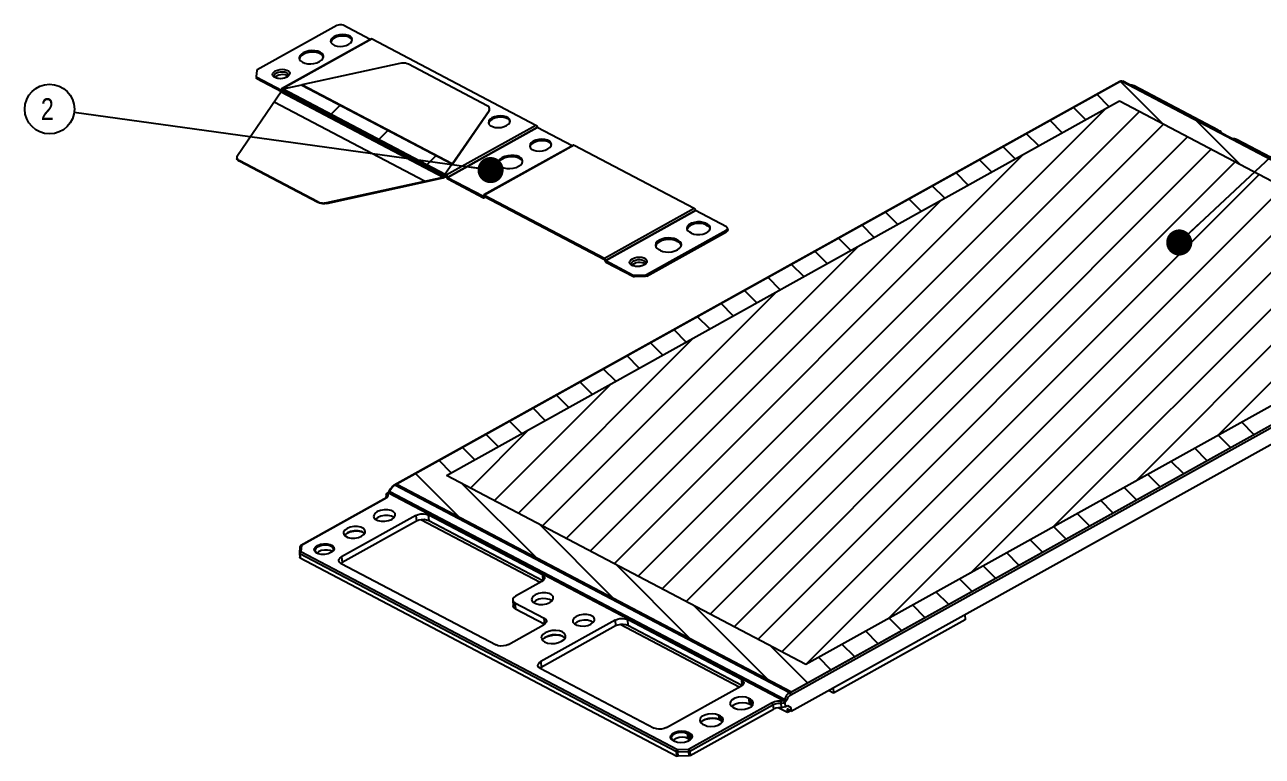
# Model space of a CAD drawing. Header units: millimetres. Extents: x 0 to 594, y 0 to 420.
# Drawn here: x 359.1 to 501.2, y 235.4 to 319.3 of the extents above; entities that cross this region are included whole.
import ezdxf

# ---------------------------------------------------------------- set-up
doc = ezdxf.new("R2010")
doc.units = ezdxf.units.MM
doc.header["$LTSCALE"] = 32.67
doc.layers.get('0').update_dxf_attribs({"linetype": 'CONTINUOUS'})
for name, color, linetype in [('5_CURVES', 7, 'CONTINUOUS'), ('6_SURFS', 7, 'CONTINUOUS'), ('ASSEM_MEM', 7, 'CONTINUOUS')]:
    doc.layers.add(name, color=color, linetype=linetype)
doc.styles.get("Standard").update_dxf_attribs({"font": 'txt', "width": 0.8})
doc.dimstyles.get("Standard").update_dxf_attribs({"dimtxt": 2.5, "dimasz": 3, "dimexe": 1.5, "dimexo": 1.2, "dimtad": 1, "dimdsep": 46, "dimtxsty": 'STANDARD', "dimblk": '_FILLED', "dimblk1": '_FILLED', "dimblk2": '_FILLED', "dimcen": 0.09, "dimazin": 2, "dimtol": 1, "dimtp": 0.01, "dimtm": 0.01, "dimtfac": 1, "dimtofl": 0, "dimtmove": 0, "dimatfit": 3, "dimldrblk": '_FILLED', "dimfxl": 1, "dimtolj": 1, "dimarcsym": 0})

# ---------------------------------------------------------------- blocks, each defined once
blk = doc.blocks.new('_FILLED')
at = {"color": 0, "linetype": 'BYBLOCK'}
blk.add_solid([(0, 0), (-1, 0.167), (-1, -0.167)], dxfattribs=at)
blk = doc.blocks.new('BALLOON_BL7', base_point=(361.92, 309.66))
at = {"color": 7, "linetype": 'CONTINUOUS'}
blk.add_circle((361.92, 309.66), 2.85, dxfattribs=at)
at = {"color": 7, "linetype": 'CONTINUOUS', "insert": (360.92, 310.91), "char_height": 2.5, "width": 2, "attachment_point": 1, "line_spacing_factor": 0.9}
blk.add_mtext('2', dxfattribs=at)

msp = doc.modelspace()

# ---------------------------------------------------------------- linework, layer by layer
at = {"color": 7, "linetype": 'CONTINUOUS'}
for p, q in [((496.162, 307.262), (486.508, 312.337)), ((519.001, 295.258), (498.246, 306.167)), ((447.126, 240.545), (530.967, 287.171)), ((418.271, 255.31), (404.585, 262.503)), ((467.06, 251.631), (467.115, 251.022)), ((441.143, 243.289), (427.457, 250.482)), ((467.115, 251.022), (451.982, 242.606)), ((451.927, 243.215), (451.982, 242.606)), ((451.982, 242.606), (451.391, 242.917)), ((446.693, 240.372), (445.624, 240.933)), ((446.422, 241.037), (446.681, 241.181)), ((447.126, 240.545), (446.655, 240.792)), ((446.655, 240.792), (446.693, 240.372)), ((446.68, 241.179), (447.088, 240.965)), ((446.681, 241.181), (447.088, 240.965)), ((447.064, 240.578), (446.693, 240.372)), ((447.088, 240.965), (447.126, 240.545))]:
    msp.add_line(p, q, dxfattribs=at)
for points in [[(486.508, 312.337), (486.257, 312.42), (485.993, 312.438)], [(496.364, 306.987), (496.369, 307.012), (496.308, 307.149), (496.162, 307.262)], [(496.581, 306.873), (496.574, 306.911), (496.488, 307.056), (496.325, 307.176)], [(498.246, 306.167), (498.035, 306.242), (497.779, 306.272), (497.732, 306.268)]]:
    msp.add_lwpolyline(points, dxfattribs=at)
at = {"layer": '5_CURVES', "color": 7, "linetype": 'CONTINUOUS'}
for p, q in [((484.944, 312.844), (401.796, 266.603)), ((489.814, 307.974), (484.944, 312.844)), ((530.291, 289.089), (485.085, 312.849)), ((483.647, 309.941), (482.245, 311.343)), ((407.521, 267.605), (484.825, 310.596)), ((484.825, 310.596), (526.133, 288.885)), ((429.538, 256.021), (483.221, 309.704)), ((432.29, 254.573), (487.112, 309.394)), ((480.948, 308.44), (479.546, 309.842)), ((435.042, 253.125), (489.865, 307.947)), ((478.248, 306.939), (476.847, 308.341)), ((498.667, 303.321), (493.63, 308.358)), ((437.794, 251.677), (492.618, 306.5)), ((475.549, 305.438), (474.147, 306.839)), ((426.786, 257.469), (473.759, 304.442)), ((440.547, 250.229), (495.371, 305.053)), ((472.85, 303.937), (471.448, 305.338)), ((443.299, 248.781), (498.124, 303.606)), ((470.151, 302.436), (468.749, 303.837)), ((446.051, 247.333), (500.877, 302.159)), ((467.452, 300.934), (466.05, 302.336)), ((448.803, 245.884), (503.631, 300.712)), ((464.753, 299.433), (463.351, 300.835)), ((424.034, 258.917), (464.296, 299.179)), ((458.257, 251.138), (506.384, 299.265)), ((462.054, 297.932), (460.652, 299.334)), ((459.354, 296.431), (457.953, 297.833)), ((467.719, 256.4), (509.137, 297.818)), ((456.655, 294.93), (455.253, 296.332)), ((477.182, 261.663), (511.89, 296.371)), ((453.956, 293.429), (452.554, 294.831)), ((486.644, 266.925), (514.643, 294.924)), ((421.281, 260.365), (454.833, 293.917)), ((451.257, 291.928), (449.855, 293.33)), ((496.107, 272.187), (517.397, 293.477)), ((448.558, 290.427), (447.156, 291.829)), ((445.859, 288.926), (444.457, 290.328)), ((418.529, 261.813), (445.371, 288.655)), ((443.159, 287.425), (441.758, 288.827)), ((447.137, 242.773), (530.285, 289.013)), ((526.133, 288.885), (448.807, 245.883)), ((440.46, 285.924), (439.058, 287.326)), ((437.761, 284.423), (436.359, 285.825)), ((435.062, 282.922), (433.66, 284.324)), ((415.777, 263.261), (435.908, 283.392)), ((432.363, 281.421), (430.961, 282.823)), ((429.664, 279.92), (428.262, 281.321)), ((426.965, 278.419), (425.563, 279.82)), ((413.025, 264.709), (426.446, 278.13)), ((424.265, 276.918), (422.864, 278.319)), ((421.566, 275.416), (420.164, 276.818)), ((418.867, 273.915), (417.465, 275.317)), ((416.168, 272.414), (414.766, 273.816)), ((500.267, 272.32), (498.865, 273.721)), ((410.273, 266.157), (416.983, 272.868)), ((413.469, 270.913), (412.067, 272.315)), ((497.568, 270.818), (496.166, 272.22)), ((410.77, 269.412), (409.368, 270.814)), ((494.869, 269.317), (493.467, 270.719)), ((408.07, 267.911), (406.669, 269.313)), ((492.17, 267.816), (490.768, 269.218)), ((408.924, 262.857), (403.969, 267.812)), ((448.807, 245.883), (407.521, 267.605)), ((489.47, 266.315), (488.069, 267.717)), ((401.796, 266.603), (447.137, 242.773)), ((417.778, 258.204), (409.326, 266.655)), ((486.771, 264.814), (485.369, 266.216)), ((484.072, 263.313), (482.67, 264.715)), ((481.373, 261.812), (479.971, 263.214)), ((426.631, 253.55), (418.19, 261.991)), ((478.674, 260.311), (477.272, 261.713)), ((475.975, 258.81), (474.573, 260.212)), ((473.276, 257.309), (471.874, 258.711)), ((435.485, 248.897), (427.055, 257.328)), ((470.576, 255.808), (469.175, 257.21)), ((467.877, 254.307), (466.475, 255.709)), ((465.178, 252.806), (463.776, 254.208)), ((444.339, 244.244), (435.919, 252.664)), ((462.479, 251.305), (461.077, 252.706)), ((459.78, 249.804), (458.378, 251.205)), ((457.081, 248.303), (455.679, 249.704)), ((448.983, 243.799), (444.783, 248)), ((454.381, 246.801), (452.98, 248.203)), ((451.682, 245.3), (450.28, 246.702))]:
    msp.add_line(p, q, dxfattribs=at)
for points in [[(485.047, 312.861), (485.029, 312.862), (485.011, 312.862), (484.993, 312.86), (484.975, 312.856), (484.959, 312.851), (484.944, 312.844)], [(485.085, 312.849), (485.08, 312.852), (485.074, 312.854), (485.067, 312.856), (485.061, 312.858), (485.054, 312.86), (485.047, 312.861)]]:
    msp.add_lwpolyline(points, dxfattribs=at)
at = {"layer": '6_SURFS', "color": 7, "linetype": 'CONTINUOUS'}
for p, q in [((484.862, 312.85), (401.494, 266.487)), ((484.944, 312.844), (401.576, 266.481)), ((484.989, 312.859), (484.944, 312.844)), ((530.291, 289.089), (485.085, 312.849)), ((530.4, 289.098), (485.193, 312.858)), ((446.916, 242.65), (530.285, 289.013)), ((447.066, 242.411), (530.435, 288.774)), ((400.991, 265.751), (401.091, 265.97)), ((401.091, 265.97), (401.225, 266.173)), ((401.225, 266.173), (401.39, 266.348)), ((401.39, 266.348), (401.576, 266.481)), ((446.916, 242.65), (401.576, 266.481)), ((400.333, 264.874), (390.78, 259.561)), ((400.415, 264.868), (390.862, 259.555)), ((400.333, 264.874), (400.505, 264.996)), ((400.655, 265.047), (400.415, 264.868)), ((400.505, 264.996), (400.598, 265.115)), ((400.598, 265.115), (400.62, 265.214)), ((400.605, 265.292), (400.614, 265.19)), ((400.605, 265.292), (400.62, 265.214)), ((400.629, 265.354), (400.61, 265.266)), ((400.616, 265.198), (400.61, 265.266)), ((400.786, 265.254), (400.655, 265.047)), ((400.786, 265.607), (400.806, 265.615)), ((400.792, 265.463), (400.786, 265.254)), ((400.792, 265.512), (400.792, 265.463)), ((400.798, 265.615), (400.816, 265.621)), ((400.806, 265.615), (400.875, 265.605)), ((400.816, 265.621), (400.88, 265.608)), ((400.875, 265.605), (400.925, 265.644)), ((400.875, 265.605), (446.215, 241.774)), ((400.897, 265.718), (400.935, 265.796)), ((400.925, 265.644), (400.964, 265.694)), ((400.964, 265.694), (400.991, 265.751)), ((400.991, 265.751), (446.332, 241.92)), ((404.011, 263.013), (395.468, 258.263)), ((404.011, 263.013), (404.072, 262.34)), ((405.419, 263.07), (405.48, 262.397)), ((418.527, 256.18), (405.419, 263.07)), ((404.072, 262.34), (395.529, 257.59)), ((399.615, 262.771), (399.351, 262.569)), ((401.508, 262.757), (401.216, 262.91)), ((418.588, 255.507), (405.48, 262.397)), ((395.875, 260.813), (395.823, 260.722)), ((395.978, 260.908), (395.875, 260.813)), ((396.139, 261.014), (395.978, 260.908)), ((396.02, 260.917), (395.987, 260.895)), ((398.032, 261), (397.904, 261.082)), ((398.089, 260.928), (398.032, 261)), ((390.678, 259.403), (390.621, 258.73)), ((390.685, 258.726), (390.673, 258.631)), ((390.697, 259.463), (390.678, 259.403)), ((390.862, 259.555), (390.805, 258.881)), ((390.805, 258.881), (434.068, 236.143)), ((392.504, 258.759), (392.352, 258.948)), ((392.622, 258.683), (392.504, 258.759)), ((392.827, 258.85), (392.621, 258.693)), ((394.392, 258.852), (394.172, 258.967)), ((394.391, 258.842), (394.245, 258.746)), ((394.488, 258.931), (394.391, 258.842)), ((390.621, 258.695), (390.667, 258.19)), ((390.643, 258.652), (390.673, 258.631)), ((390.673, 258.631), (390.719, 258.126)), ((390.673, 258.631), (433.936, 235.892)), ((390.719, 258.126), (433.982, 235.388)), ((392.772, 258.618), (392.622, 258.683)), ((395.404, 257.5), (413.218, 248.137)), ((395.529, 257.59), (395.406, 257.499)), ((395.468, 258.263), (395.529, 257.59)), ((418.527, 256.18), (418.588, 255.507)), ((418.463, 255.417), (415.444, 253.738)), ((415.12, 253.294), (415.181, 252.622)), ((417.765, 253.231), (417.501, 253.03)), ((419.658, 253.217), (419.366, 253.371)), ((415.38, 252.975), (415.441, 252.302)), ((415.38, 252.975), (418.741, 251.209)), ((415.441, 252.302), (418.802, 250.536)), ((414.626, 248.193), (418.676, 250.446)), ((426.883, 250.992), (418.34, 246.241)), ((426.944, 250.319), (418.401, 245.568)), ((418.802, 250.536), (418.741, 251.209)), ((422.487, 250.749), (422.223, 250.548)), ((424.38, 250.735), (424.088, 250.889)), ((426.883, 250.992), (426.944, 250.319)), ((428.291, 251.048), (428.352, 250.375)), ((441.399, 244.159), (428.291, 251.048)), ((441.46, 243.486), (428.352, 250.375)), ((418.438, 249.119), (418.411, 248.93)), ((418.638, 248.845), (418.526, 248.678)), ((418.73, 248.927), (418.638, 248.845)), ((418.91, 249.046), (418.73, 248.927)), ((418.791, 248.948), (418.739, 248.914)), ((421.123, 248.944), (420.886, 249.122)), ((421.13, 248.929), (421.123, 248.944)), ((421.2, 249.182), (421.193, 249.229)), ((418.34, 246.241), (418.401, 245.568)), ((418.276, 245.478), (431.384, 238.589)), ((418.401, 245.568), (418.278, 245.477)), ((432.793, 238.645), (441.335, 243.396)), ((441.399, 244.159), (441.46, 243.486)), ((442.438, 241.9), (442.236, 242.006)), ((442.236, 242.006), (442.297, 241.333)), ((442.438, 241.9), (442.499, 241.227)), ((435.312, 236.192), (444.865, 241.505)), ((435.461, 235.953), (445.015, 241.266)), ((435.507, 235.449), (445.061, 240.762)), ((440.389, 241.168), (440.3, 241.07)), ((440.709, 241.345), (440.389, 241.168)), ((440.395, 240.982), (440.597, 240.876)), ((442.499, 241.227), (442.297, 241.333)), ((442.601, 241.147), (442.499, 241.227)), ((445.015, 241.266), (445.061, 240.762)), ((445.923, 241.45), (445.969, 240.945)), ((446.377, 241.542), (446.422, 241.037)), ((436.666, 239.696), (436.609, 239.457)), ((436.899, 239.4), (436.733, 239.215)), ((436.941, 239.409), (436.858, 239.354)), ((436.934, 239.058), (437.136, 238.952)), ((438.977, 239.975), (438.775, 240.081)), ((438.775, 240.081), (438.821, 239.577)), ((439.022, 239.471), (438.821, 239.577)), ((438.977, 239.975), (439.022, 239.471)), ((439.223, 239.314), (439.022, 239.471)), ((433.333, 237.341), (433.248, 237.545)), ((433.433, 237.283), (433.355, 237.466)), ((435.24, 238.116), (435.174, 237.991)), ((435.174, 237.991), (435.376, 237.885)), ((435.174, 237.991), (435.227, 237.402)), ((435.429, 237.296), (435.227, 237.402)), ((435.24, 238.116), (435.442, 238.01)), ((435.442, 238.01), (435.376, 237.885)), ((435.376, 237.885), (435.429, 237.296)), ((435.688, 237.422), (435.516, 237.23)), ((433.546, 237.174), (433.333, 237.341)), ((433.628, 237.131), (433.433, 237.283)), ((433.748, 237.068), (433.546, 237.174)), ((433.625, 237.262), (433.556, 237.187)), ((434.068, 236.143), (435.312, 236.192)), ((435.498, 237.242), (435.429, 237.296)), ((433.982, 235.388), (433.936, 235.892)), ((434.074, 235.866), (435.318, 235.916)), ((434.12, 235.362), (434.074, 235.866)), ((435.364, 235.411), (434.12, 235.362)), ((435.318, 235.916), (435.364, 235.411)), ((435.461, 235.953), (435.507, 235.449))]:
    msp.add_line(p, q, dxfattribs=at)
for points in [[(484.862, 312.85), (484.972, 312.889), (485.087, 312.891), (485.193, 312.858)], [(484.944, 312.844), (484.879, 312.857), (484.862, 312.85)], [(485.085, 312.849), (485.041, 312.862), (484.989, 312.859)], [(485.085, 312.849), (485.161, 312.868), (485.193, 312.858)], [(400.935, 265.796), (401.072, 266.074), (401.263, 266.312), (401.494, 266.487)], [(401.494, 266.487), (401.51, 266.493), (401.576, 266.481)], [(400.415, 264.868), (400.35, 264.88), (400.333, 264.874)], [(400.605, 265.292), (400.618, 265.406), (400.678, 265.516), (400.786, 265.607)], [(400.792, 265.463), (400.695, 265.426), (400.629, 265.354)], [(400.875, 265.605), (400.822, 265.562), (400.792, 265.512)], [(400.798, 265.615), (400.847, 265.654), (400.897, 265.718)], [(400.991, 265.751), (400.942, 265.783), (400.935, 265.796)], [(399.554, 263.444), (399.29, 263.242), (399.159, 263.011), (399.15, 262.889)], [(401.64, 263.115), (401.612, 263.225), (401.447, 263.429), (401.155, 263.583), (400.772, 263.666), (400.343, 263.669), (399.92, 263.592), (399.554, 263.444)], [(401.216, 262.91), (400.833, 262.993), (400.404, 262.996), (399.981, 262.919), (399.615, 262.771)], [(401.235, 262.56), (401.499, 262.762), (401.63, 262.993), (401.64, 263.115)], [(404.011, 263.013), (404.271, 263.123), (404.572, 263.187), (404.883, 263.199), (405.175, 263.159), (405.419, 263.07)], [(398.178, 261.19), (398.151, 261.3), (397.986, 261.505), (397.694, 261.658), (397.31, 261.741), (396.881, 261.745), (396.459, 261.667), (396.093, 261.519)], [(399.15, 262.889), (399.177, 262.779), (399.342, 262.575), (399.634, 262.421), (400.018, 262.338), (400.447, 262.335), (400.869, 262.412), (401.235, 262.56)], [(405.48, 262.397), (405.236, 262.486), (404.944, 262.526), (404.633, 262.514), (404.332, 262.45), (404.072, 262.34)], [(396.093, 261.519), (395.829, 261.317), (395.698, 261.086), (395.689, 260.964)], [(395.689, 260.964), (395.716, 260.855), (395.881, 260.65), (396.173, 260.496), (396.556, 260.413), (396.985, 260.41), (397.408, 260.487), (397.774, 260.635)], [(397.895, 261.059), (397.709, 261.127), (397.285, 261.186), (396.833, 261.168), (396.397, 261.075), (396.02, 260.917)], [(397.904, 261.082), (397.74, 261.153), (397.356, 261.237), (396.927, 261.24), (396.504, 261.163), (396.139, 261.014)], [(397.774, 260.635), (398.038, 260.837), (398.169, 261.068), (398.178, 261.19)], [(390.805, 258.881), (390.707, 258.855), (390.64, 258.79), (390.621, 258.73)], [(390.805, 258.881), (390.733, 258.818), (390.685, 258.726)], [(390.862, 259.555), (390.764, 259.528), (390.697, 259.463)], [(390.862, 259.555), (390.796, 259.568), (390.78, 259.562)], [(392.352, 258.948), (392.336, 259.161), (392.456, 259.373), (392.699, 259.559)], [(392.434, 258.973), (392.442, 259.076), (392.552, 259.27), (392.774, 259.439)], [(392.596, 258.709), (392.457, 258.881), (392.434, 258.973)], [(392.699, 259.559), (393.035, 259.695), (393.424, 259.766), (393.819, 259.763), (394.172, 259.687), (394.441, 259.546), (394.592, 259.357), (394.609, 259.144), (394.488, 258.931)], [(394.245, 258.746), (393.909, 258.609), (393.52, 258.538), (393.125, 258.541), (392.772, 258.618)], [(392.774, 259.439), (393.081, 259.564), (393.436, 259.629), (393.797, 259.626), (394.119, 259.556), (394.364, 259.427), (394.502, 259.255), (394.526, 259.163)], [(394.172, 258.967), (393.85, 259.037), (393.49, 259.04), (393.134, 258.975), (392.827, 258.85)], [(394.526, 259.163), (394.518, 259.06), (394.407, 258.867), (394.387, 258.847)], [(390.621, 258.695), (390.626, 258.677), (390.643, 258.652)], [(390.719, 258.126), (390.689, 258.148), (390.671, 258.173), (390.667, 258.19)], [(395.144, 257.819), (395.164, 257.954), (395.273, 258.119), (395.468, 258.263)], [(395.404, 257.5), (395.232, 257.629), (395.149, 257.786), (395.144, 257.819)], [(418.527, 256.18), (418.699, 256.051), (418.782, 255.894), (418.787, 255.86)], [(418.787, 255.86), (418.768, 255.725), (418.658, 255.561), (418.463, 255.417)], [(415.444, 253.738), (415.249, 253.594), (415.139, 253.43), (415.12, 253.295)], [(415.12, 253.295), (415.125, 253.261), (415.208, 253.104), (415.38, 252.975)], [(417.704, 253.904), (417.44, 253.703), (417.309, 253.472), (417.299, 253.35)], [(417.299, 253.35), (417.327, 253.24), (417.492, 253.035), (417.784, 252.882), (418.167, 252.799), (418.596, 252.795), (419.019, 252.873), (419.385, 253.021)], [(419.789, 253.575), (419.762, 253.685), (419.597, 253.89), (419.305, 254.044), (418.921, 254.127), (418.492, 254.13), (418.07, 254.053), (417.704, 253.904)], [(419.366, 253.371), (418.982, 253.454), (418.553, 253.457), (418.131, 253.38), (417.765, 253.231)], [(419.385, 253.021), (419.649, 253.223), (419.78, 253.453), (419.789, 253.575)], [(415.441, 252.302), (415.269, 252.432), (415.186, 252.588), (415.181, 252.622)], [(424.512, 251.093), (424.484, 251.203), (424.319, 251.408), (424.027, 251.562), (423.644, 251.645), (423.215, 251.648), (422.792, 251.571), (422.426, 251.422)], [(419, 250.889), (418.981, 250.754), (418.871, 250.59), (418.676, 250.446)], [(418.741, 251.209), (418.912, 251.079), (418.995, 250.923), (419, 250.889)], [(422.426, 251.422), (422.162, 251.221), (422.031, 250.99), (422.022, 250.868)], [(422.022, 250.868), (422.049, 250.758), (422.214, 250.553), (422.506, 250.4), (422.89, 250.317), (423.319, 250.313), (423.741, 250.391), (424.107, 250.539)], [(424.088, 250.889), (423.705, 250.972), (423.276, 250.975), (422.853, 250.898), (422.487, 250.749)], [(424.107, 250.539), (424.371, 250.741), (424.502, 250.971), (424.512, 251.093)], [(426.883, 250.992), (427.143, 251.101), (427.444, 251.165), (427.756, 251.178), (428.048, 251.137), (428.291, 251.048)], [(428.352, 250.375), (428.109, 250.464), (427.817, 250.505), (427.505, 250.492), (427.204, 250.428), (426.944, 250.319)], [(418.411, 248.93), (418.418, 248.883), (418.534, 248.663), (418.774, 248.482), (419.116, 248.358), (419.525, 248.301), (419.961, 248.319), (420.382, 248.408), (420.747, 248.561)], [(418.864, 249.55), (418.592, 249.349), (418.438, 249.119)], [(420.878, 249.099), (420.655, 249.181), (420.187, 249.245), (419.689, 249.225), (419.207, 249.123), (418.791, 248.948)], [(421.193, 249.229), (421.077, 249.448), (420.836, 249.629), (420.495, 249.754), (420.086, 249.81), (419.65, 249.793), (419.229, 249.703), (418.864, 249.55)], [(420.886, 249.122), (420.541, 249.249), (420.132, 249.306), (419.696, 249.288), (419.275, 249.199), (418.91, 249.046)], [(420.747, 248.561), (421.019, 248.763), (421.173, 248.993), (421.2, 249.182)], [(414.626, 248.193), (414.366, 248.084), (414.065, 248.02), (413.753, 248.008), (413.461, 248.048), (413.218, 248.137)], [(418.016, 245.798), (418.036, 245.933), (418.145, 246.097), (418.34, 246.241)], [(418.276, 245.478), (418.104, 245.608), (418.021, 245.764), (418.016, 245.798)], [(441.659, 243.839), (441.64, 243.704), (441.53, 243.54), (441.335, 243.396)], [(441.399, 244.159), (441.571, 244.029), (441.654, 243.873), (441.659, 243.839)], [(442.236, 242.006), (441.893, 242.126), (441.481, 242.17), (441.048, 242.133), (440.648, 242.018), (440.328, 241.84), (440.128, 241.621), (440.071, 241.381)], [(442.762, 241.501), (442.67, 241.718), (442.438, 241.9)], [(444.865, 241.505), (445.19, 241.64), (445.569, 241.717), (445.955, 241.726)], [(445.955, 241.726), (445.933, 241.649), (445.921, 241.548), (445.923, 241.45)], [(445.955, 241.726), (446.045, 241.727), (446.137, 241.744), (446.215, 241.774)], [(446.332, 241.92), (446.304, 241.863), (446.266, 241.814), (446.215, 241.774)], [(446.215, 241.774), (446.28, 241.714), (446.332, 241.625), (446.357, 241.531)], [(446.221, 241.778), (446.291, 241.72), (446.348, 241.634), (446.377, 241.542)], [(446.916, 242.65), (446.742, 242.527), (446.58, 242.36), (446.44, 242.155), (446.332, 241.92)], [(446.599, 241.827), (446.515, 241.848), (446.417, 241.882), (446.332, 241.92)], [(446.599, 241.827), (446.543, 241.713), (446.467, 241.614), (446.377, 241.542)], [(447.066, 242.411), (446.927, 242.313), (446.797, 242.18), (446.686, 242.016), (446.599, 241.827)], [(446.916, 242.65), (446.969, 242.61), (447.016, 242.551), (447.05, 242.481), (447.066, 242.411)], [(438.775, 240.081), (438.432, 240.202), (438.019, 240.246), (437.587, 240.208), (437.187, 240.093), (436.867, 239.916), (436.666, 239.696)], [(440.071, 241.381), (440.163, 241.164), (440.395, 240.982)], [(440.597, 240.876), (440.94, 240.756), (441.352, 240.712), (441.785, 240.75), (442.185, 240.865), (442.505, 241.042), (442.705, 241.262), (442.762, 241.501)], [(442.297, 241.333), (441.954, 241.454), (441.542, 241.498), (441.109, 241.46), (440.709, 241.345)], [(444.865, 241.505), (444.935, 241.447), (444.989, 241.36), (445.015, 241.266)], [(445.015, 241.266), (445.286, 241.379), (445.6, 241.442), (445.923, 241.45)], [(445.646, 240.938), (445.332, 240.874), (445.061, 240.762)], [(446.422, 241.037), (446.286, 240.981), (446.13, 240.949), (445.646, 240.938)], [(445.923, 241.45), (446.075, 241.453), (446.225, 241.481), (446.357, 241.531)], [(446.377, 241.542), (446.367, 241.536), (446.357, 241.531)], [(436.609, 239.457), (436.702, 239.239), (436.934, 239.058)], [(438.821, 239.577), (438.478, 239.697), (438.065, 239.741), (437.633, 239.703), (437.232, 239.589), (436.899, 239.4)], [(438.983, 239.49), (438.63, 239.62), (438.206, 239.678), (437.754, 239.66), (437.318, 239.567), (436.941, 239.409)], [(437.136, 238.952), (437.478, 238.831), (437.891, 238.787), (438.323, 238.825), (438.724, 238.94), (439.043, 239.117), (439.244, 239.337), (439.301, 239.576)], [(439.301, 239.576), (439.208, 239.794), (438.977, 239.975)], [(432.793, 238.645), (432.532, 238.536), (432.231, 238.472), (431.92, 238.459), (431.628, 238.5), (431.384, 238.589)], [(433.248, 237.545), (433.3, 237.761), (433.485, 237.963), (433.779, 238.127), (434.147, 238.232), (434.545, 238.267), (434.925, 238.226), (435.24, 238.116)], [(433.355, 237.466), (433.403, 237.667), (433.571, 237.851), (433.84, 238.001), (434.176, 238.097), (434.54, 238.128), (434.886, 238.091), (435.174, 237.991)], [(435.227, 237.402), (434.939, 237.503), (434.593, 237.54), (434.23, 237.508), (433.893, 237.412), (433.625, 237.262)], [(435.376, 237.885), (435.57, 237.732), (435.648, 237.549)], [(435.442, 238.01), (435.655, 237.842), (435.74, 237.638), (435.688, 237.422)], [(435.648, 237.549), (435.6, 237.348), (435.504, 237.241)], [(435.516, 237.23), (435.209, 237.057), (434.841, 236.951), (434.443, 236.917), (434.063, 236.957), (433.748, 237.068)], [(434.068, 236.143), (433.996, 236.079), (433.948, 235.987), (433.936, 235.892)], [(434.068, 236.143), (434.066, 236.066), (434.068, 235.965), (434.074, 235.866)], [(435.312, 236.192), (435.309, 236.116), (435.312, 236.014), (435.318, 235.916)], [(435.312, 236.192), (435.381, 236.134), (435.436, 236.046), (435.461, 235.953)], [(433.936, 235.892), (433.976, 235.877), (434.023, 235.868), (434.074, 235.866)], [(434.12, 235.362), (434.069, 235.363), (434.022, 235.372), (433.982, 235.388)], [(435.318, 235.916), (435.37, 235.922), (435.419, 235.935), (435.461, 235.953)], [(435.507, 235.449), (435.465, 235.43), (435.416, 235.417), (435.364, 235.411)]]:
    msp.add_lwpolyline(points, dxfattribs=at)
for centre, start, end in [((390.82, 258.713), 175.18799, 185.17724), ((390.877, 259.387), 118.96157, 175.21261)]:
    msp.add_arc(centre, 0.2, start, end, dxfattribs=at)
at = {"layer": 'ASSEM_MEM', "color": 7, "linetype": 'CONTINUOUS'}
for p, q in [((394.929, 319.257), (385.784, 314.171)), ((398.742, 317.651), (395.633, 319.285)), ((398.893, 317.735), (388.583, 312.001)), ((398.975, 317.728), (388.665, 311.995)), ((394.207, 317.435), (394.265, 317.266)), ((394.262, 317.474), (394.238, 317.346)), ((396.681, 317.581), (396.653, 317.662)), ((396.656, 317.453), (396.697, 317.661)), ((398.975, 317.728), (417.797, 307.836)), ((393.321, 315.481), (393.385, 315.679)), ((393.38, 315.662), (393.369, 315.704)), ((393.385, 315.679), (393.385, 315.749)), ((390.596, 315.496), (390.627, 315.374)), ((402.148, 314.902), (390.905, 312.451)), ((412.207, 310.057), (403.158, 314.813)), ((385.72, 314.093), (385.663, 313.419)), ((385.663, 313.419), (385.663, 313.409)), ((385.663, 313.409), (385.678, 313.241)), ((385.715, 313.345), (385.73, 313.177)), ((385.715, 313.345), (388.55, 311.855)), ((385.73, 313.177), (388.565, 311.687)), ((387.705, 313.343), (387.58, 313.473)), ((387.896, 313.242), (387.705, 313.343)), ((387.882, 313.361), (387.857, 313.324)), ((388.037, 313.476), (387.882, 313.361)), ((389.202, 313.345), (388.97, 313.245)), ((389.38, 313.473), (389.202, 313.345)), ((389.492, 313.621), (389.38, 313.473)), ((388.523, 311.63), (383.505, 304.314)), ((388.523, 311.63), (388.781, 311.774)), ((388.523, 311.63), (407.144, 301.844)), ((388.55, 311.956), (388.546, 311.897)), ((388.55, 311.855), (388.546, 311.897)), ((388.575, 311.995), (388.55, 311.956)), ((388.645, 311.704), (388.55, 311.855)), ((388.56, 311.651), (407.181, 301.864)), ((388.565, 311.687), (388.605, 311.676)), ((388.583, 312.001), (388.575, 311.995)), ((388.68, 311.827), (388.575, 311.995)), ((388.665, 311.995), (407.487, 302.102)), ((388.672, 311.713), (388.68, 311.726)), ((388.684, 311.785), (388.68, 311.827)), ((388.68, 311.827), (388.781, 311.774)), ((388.68, 311.726), (388.684, 311.785)), ((388.721, 311.805), (388.684, 311.785)), ((388.744, 311.753), (407.365, 301.966)), ((388.762, 311.984), (390.905, 312.451)), ((388.762, 311.984), (388.781, 311.774)), ((388.762, 311.984), (407.382, 302.197)), ((407.402, 301.987), (388.781, 311.774)), ((390.905, 312.451), (390.908, 312.409)), ((408.186, 303.368), (390.905, 312.451)), ((390.908, 312.409), (408.189, 303.326)), ((394.137, 308.959), (395.313, 310.134)), ((408.186, 303.368), (412.401, 309.514)), ((408.189, 303.326), (412.405, 309.472)), ((412.401, 309.514), (412.457, 309.633)), ((412.401, 309.514), (412.405, 309.472)), ((412.457, 309.633), (412.467, 309.738)), ((412.742, 308.66), (412.517, 308.498)), ((412.757, 308.492), (412.742, 308.66)), ((399.644, 306.064), (400.819, 307.24)), ((407.487, 302.102), (417.797, 307.836)), ((407.637, 301.863), (417.947, 307.597)), ((407.641, 301.821), (417.951, 307.555)), ((412.338, 308.106), (412.396, 307.936)), ((412.393, 308.145), (412.368, 308.017)), ((414.812, 308.252), (414.784, 308.333)), ((414.787, 308.124), (414.827, 308.332)), ((417.951, 307.555), (417.947, 307.597)), ((421.95, 305.453), (417.951, 307.555)), ((419.553, 305.56), (419.525, 305.64)), ((419.528, 305.432), (419.569, 305.639)), ((405.15, 303.17), (406.326, 304.346)), ((422.101, 305.537), (411.791, 299.803)), ((422.183, 305.53), (411.873, 299.797)), ((417.079, 305.414), (417.137, 305.244)), ((417.135, 305.453), (417.11, 305.325)), ((422.183, 305.53), (435.964, 298.288)), ((383.439, 304.09), (383.447, 304.006)), ((383.699, 303.77), (383.706, 303.686)), ((392.748, 299.014), (383.699, 303.77)), ((392.755, 298.93), (383.706, 303.686)), ((408.186, 303.368), (407.382, 302.197)), ((408.186, 303.368), (408.189, 303.326)), ((413.468, 303.475), (413.499, 303.352)), ((416.193, 303.46), (416.257, 303.657)), ((416.252, 303.641), (416.241, 303.683)), ((416.257, 303.657), (416.257, 303.728)), ((393.758, 298.925), (407.144, 301.844)), ((393.765, 298.841), (407.151, 301.759)), ((407.144, 301.844), (407.402, 301.987)), ((407.144, 301.844), (407.151, 301.759)), ((407.151, 301.759), (407.479, 301.941)), ((407.188, 301.78), (407.181, 301.864)), ((407.372, 301.882), (407.365, 301.966)), ((407.402, 301.987), (407.382, 302.197)), ((407.409, 301.903), (407.402, 301.987)), ((407.402, 301.987), (407.502, 301.934)), ((407.502, 301.934), (407.587, 302.003)), ((407.506, 301.892), (407.502, 301.934)), ((407.556, 301.752), (407.641, 301.821)), ((407.641, 301.821), (407.637, 301.863)), ((407.641, 301.821), (411.758, 299.657)), ((407.656, 301.653), (411.773, 299.489)), ((392.755, 298.93), (392.748, 299.014)), ((393.765, 298.841), (393.758, 298.925)), ((411.758, 299.758), (411.754, 299.699)), ((411.758, 299.657), (411.754, 299.699)), ((411.783, 299.798), (411.758, 299.758)), ((411.864, 299.488), (411.758, 299.657)), ((411.791, 299.803), (411.783, 299.798)), ((411.889, 299.629), (411.783, 299.798)), ((412.006, 299.567), (411.855, 299.482)), ((411.855, 299.483), (411.864, 299.488)), ((411.864, 299.488), (411.888, 299.528)), ((411.873, 299.797), (425.654, 292.554)), ((411.888, 299.528), (411.892, 299.587)), ((411.892, 299.587), (411.889, 299.629)), ((411.889, 299.629), (425.669, 292.386)), ((411.929, 299.607), (411.892, 299.587)), ((425.654, 292.554), (435.964, 298.288)), ((425.803, 292.315), (436.113, 298.049)), ((425.807, 292.273), (436.117, 298.007)), ((436.117, 298.007), (436.113, 298.049)), ((439.68, 296.134), (436.117, 298.007)), ((430.503, 290.667), (439.648, 295.753)), ((435.128, 295.927), (435.144, 295.848)), ((435.15, 295.87), (435.148, 295.841)), ((437.309, 296.384), (437.293, 296.552)), ((437.293, 296.552), (437.495, 296.446)), ((437.309, 296.384), (437.51, 296.278)), ((437.51, 296.278), (437.495, 296.446)), ((437.694, 296.301), (437.495, 296.446)), ((437.812, 295.936), (437.819, 296.047)), ((439.648, 295.753), (439.745, 295.825)), ((439.648, 295.753), (439.663, 295.585)), ((439.81, 295.974), (439.825, 295.806)), ((430.519, 290.499), (439.663, 295.585)), ((433.958, 294.52), (433.943, 294.689)), ((433.943, 294.689), (434.144, 294.583)), ((433.958, 294.52), (434.159, 294.414)), ((434.159, 294.414), (434.144, 294.583)), ((434.353, 294.435), (434.144, 294.583)), ((435.654, 295.422), (435.452, 295.528)), ((431.517, 293.989), (431.548, 293.866)), ((432.082, 293.436), (431.881, 293.542)), ((434.444, 293.868), (434.508, 294.065)), ((434.502, 294.049), (434.492, 294.09)), ((434.508, 294.065), (434.507, 294.136)), ((425.669, 292.386), (425.753, 292.455)), ((425.673, 292.344), (425.669, 292.386)), ((425.723, 292.204), (425.807, 292.273)), ((425.807, 292.273), (425.803, 292.315)), ((425.807, 292.273), (428.978, 290.606)), ((425.822, 292.105), (428.993, 290.438)), ((428.726, 291.783), (428.602, 291.912)), ((428.918, 291.682), (428.726, 291.783)), ((428.903, 291.8), (428.878, 291.763)), ((429.059, 291.915), (428.903, 291.8)), ((430.223, 291.784), (429.992, 291.684)), ((430.402, 291.912), (430.223, 291.784)), ((430.514, 292.06), (430.402, 291.912)), ((428.993, 290.438), (428.978, 290.606)), ((429.116, 290.58), (430.36, 290.63)), ((429.132, 290.412), (429.116, 290.58)), ((430.375, 290.462), (429.132, 290.412)), ((430.36, 290.63), (430.375, 290.462)), ((430.503, 290.667), (430.519, 290.499))]:
    msp.add_line(p, q, dxfattribs=at)
at = {"layer": 'ASSEM_MEM', "color": 5, "linetype": 'CONTINUOUS'}
for p, q in [((405.001, 301.376), (387.72, 310.459)), ((383.439, 304.091), (383.44, 304.086)), ((392.748, 299.014), (392.752, 299.012))]:
    msp.add_line(p, q, dxfattribs=at)
at = {"layer": 'ASSEM_MEM', "color": 7, "linetype": 'CONTINUOUS'}
for points in [[(395.633, 319.285), (395.511, 319.329), (395.365, 319.349), (395.209, 319.343), (395.059, 319.311), (394.929, 319.257)], [(394.612, 317.989), (394.386, 317.827), (394.247, 317.643), (394.207, 317.435)], [(394.627, 317.821), (394.401, 317.659), (394.262, 317.474)], [(394.265, 317.266), (394.421, 317.104), (394.66, 316.978), (394.963, 316.899), (395.306, 316.872), (395.661, 316.899), (395.999, 316.98), (396.292, 317.106)], [(396.697, 317.661), (396.638, 317.83), (396.483, 317.992), (396.243, 318.117), (395.94, 318.197), (395.597, 318.224), (395.243, 318.196), (394.905, 318.116), (394.612, 317.989)], [(396.653, 317.662), (396.498, 317.823), (396.259, 317.949), (395.955, 318.029), (395.612, 318.056), (395.258, 318.028), (394.92, 317.948), (394.627, 317.821)], [(396.292, 317.106), (396.517, 317.268), (396.656, 317.453)], [(398.893, 317.735), (398.925, 317.743), (398.975, 317.728)], [(391.049, 316.118), (390.815, 315.952), (390.66, 315.765), (390.596, 315.567), (390.596, 315.496)], [(391.065, 315.949), (390.83, 315.784), (390.675, 315.596), (390.617, 315.415)], [(393.385, 315.749), (393.354, 315.872), (393.23, 316.049), (393.022, 316.196), (392.743, 316.305), (392.413, 316.367), (392.054, 316.378), (391.691, 316.338), (391.348, 316.249), (391.049, 316.118)], [(393.369, 315.704), (393.245, 315.88), (393.037, 316.028), (392.758, 316.137), (392.428, 316.199), (392.069, 316.21), (391.706, 316.17), (391.364, 316.081), (391.065, 315.949)], [(385.784, 314.171), (385.751, 314.148), (385.729, 314.121), (385.72, 314.093)], [(387.857, 314.051), (388.089, 314.151), (388.36, 314.216), (388.644, 314.239), (388.919, 314.218), (389.162, 314.154), (389.354, 314.053), (389.479, 313.923), (389.526, 313.775), (389.492, 313.621)], [(390.627, 315.374), (390.751, 315.197), (390.96, 315.05), (391.238, 314.941), (391.568, 314.879), (391.927, 314.868), (392.29, 314.908), (392.633, 314.997), (392.932, 315.128)], [(392.932, 315.128), (393.166, 315.294), (393.321, 315.481)], [(403.158, 314.813), (402.991, 314.881), (402.798, 314.925), (402.587, 314.944), (402.367, 314.936), (402.148, 314.902)], [(385.663, 313.409), (385.667, 313.391), (385.685, 313.366), (385.715, 313.345)], [(385.73, 313.177), (385.7, 313.198), (385.683, 313.223), (385.678, 313.241)], [(387.58, 313.473), (387.533, 313.621), (387.566, 313.775), (387.679, 313.923), (387.857, 314.051)], [(387.748, 313.458), (387.763, 313.566), (387.851, 313.697), (388.007, 313.812)], [(387.748, 313.458), (387.773, 313.398), (387.855, 313.325), (387.999, 313.255), (388.2, 313.206), (388.439, 313.189), (388.69, 313.21), (388.926, 313.267), (389.12, 313.351)], [(388.97, 313.245), (388.699, 313.18), (388.415, 313.157), (388.14, 313.179), (387.896, 313.242)], [(388.007, 313.812), (388.215, 313.9), (388.456, 313.951), (388.705, 313.961), (388.939, 313.929), (389.134, 313.857), (389.271, 313.754), (389.337, 313.629), (389.341, 313.602)], [(389.258, 313.451), (389.164, 313.521), (388.969, 313.592), (388.736, 313.625), (388.486, 313.615), (388.246, 313.563), (388.037, 313.476)], [(389.12, 313.351), (389.256, 313.448), (389.326, 313.537), (389.341, 313.602)], [(388.665, 311.995), (388.615, 312.009), (388.583, 312.001)], [(412.467, 309.738), (412.465, 309.752), (412.425, 309.865), (412.337, 309.969), (412.207, 310.057)], [(412.517, 308.498), (412.378, 308.313), (412.338, 308.106)], [(412.757, 308.492), (412.532, 308.33), (412.393, 308.145)], [(412.405, 309.472), (412.445, 309.545), (412.468, 309.62), (412.471, 309.696)], [(414.827, 308.332), (414.768, 308.502), (414.614, 308.662), (414.373, 308.789), (414.072, 308.868), (413.727, 308.895), (413.374, 308.867), (413.035, 308.787), (412.742, 308.66)], [(414.784, 308.333), (414.629, 308.494), (414.388, 308.62), (414.087, 308.699), (413.742, 308.727), (413.389, 308.699), (413.051, 308.618), (412.757, 308.492)], [(412.396, 307.936), (412.551, 307.775), (412.792, 307.649), (413.093, 307.57), (413.438, 307.543), (413.791, 307.57), (414.13, 307.651), (414.423, 307.777)], [(414.423, 307.777), (414.648, 307.939), (414.787, 308.124)], [(417.797, 307.836), (417.85, 307.796), (417.897, 307.737)], [(417.897, 307.737), (417.931, 307.667), (417.947, 307.597)], [(417.484, 305.968), (417.258, 305.806), (417.119, 305.621), (417.079, 305.414)], [(417.499, 305.8), (417.273, 305.638), (417.135, 305.453)], [(419.569, 305.639), (419.51, 305.809), (419.355, 305.97), (419.115, 306.096), (418.812, 306.176), (418.469, 306.203), (418.115, 306.175), (417.777, 306.094), (417.484, 305.968)], [(419.525, 305.64), (419.37, 305.802), (419.131, 305.928), (418.827, 306.007), (418.484, 306.034), (418.13, 306.007), (417.792, 305.926), (417.499, 305.8)], [(383.505, 304.314), (383.449, 304.195), (383.439, 304.09)], [(416.257, 303.728), (416.226, 303.851), (416.102, 304.027), (415.894, 304.175), (415.615, 304.283), (415.285, 304.345), (414.926, 304.357), (414.563, 304.317), (414.22, 304.228), (413.922, 304.096)], [(417.137, 305.244), (417.293, 305.083), (417.532, 304.957), (417.836, 304.877), (418.178, 304.85), (418.533, 304.878), (418.871, 304.958), (419.164, 305.085)], [(419.164, 305.085), (419.389, 305.247), (419.528, 305.432)], [(422.101, 305.537), (422.133, 305.545), (422.183, 305.53)], [(383.439, 304.09), (383.441, 304.076), (383.481, 303.962)], [(383.706, 303.686), (383.576, 303.774), (383.489, 303.878), (383.448, 303.992), (383.447, 304.006)], [(383.481, 303.962), (383.569, 303.858), (383.699, 303.77)], [(413.922, 304.096), (413.687, 303.931), (413.532, 303.743), (413.468, 303.546), (413.468, 303.475)], [(413.937, 303.928), (413.702, 303.763), (413.547, 303.575), (413.489, 303.394)], [(413.499, 303.352), (413.623, 303.176), (413.832, 303.028), (414.11, 302.92), (414.44, 302.858), (414.799, 302.846), (415.162, 302.887), (415.505, 302.975), (415.804, 303.107)], [(416.241, 303.683), (416.117, 303.859), (415.909, 304.007), (415.63, 304.115), (415.3, 304.177), (414.941, 304.189), (414.578, 304.148), (414.236, 304.06), (413.937, 303.928)], [(415.804, 303.107), (416.038, 303.272), (416.193, 303.46)], [(407.587, 302.003), (407.54, 302.062), (407.487, 302.102)], [(407.506, 301.892), (407.522, 301.822), (407.556, 301.752)], [(407.556, 301.752), (407.603, 301.693), (407.656, 301.653)], [(407.637, 301.863), (407.621, 301.933), (407.587, 302.003)], [(392.748, 299.014), (392.914, 298.947), (393.108, 298.902), (393.32, 298.884), (393.54, 298.891), (393.758, 298.925)], [(393.765, 298.841), (393.548, 298.807), (393.327, 298.799), (393.115, 298.818), (392.921, 298.863), (392.755, 298.93)], [(411.773, 299.489), (411.823, 299.475), (411.855, 299.483)], [(411.873, 299.797), (411.823, 299.811), (411.791, 299.803)], [(435.964, 298.288), (436.016, 298.248), (436.063, 298.188)], [(436.063, 298.188), (436.097, 298.118), (436.113, 298.049)], [(437.293, 296.552), (437.019, 296.656), (436.693, 296.71), (436.341, 296.709), (435.991, 296.655), (435.672, 296.55), (435.41, 296.404), (435.226, 296.229), (435.135, 296.039), (435.128, 295.927)], [(435.144, 295.848), (435.253, 295.673), (435.452, 295.528)], [(437.309, 296.384), (437.034, 296.488), (436.708, 296.541), (436.356, 296.541), (436.006, 296.486), (435.687, 296.382), (435.425, 296.236), (435.241, 296.061), (435.15, 295.87)], [(435.654, 295.422), (435.928, 295.319), (436.254, 295.265), (436.607, 295.265), (436.956, 295.32), (437.275, 295.424), (437.537, 295.57), (437.721, 295.745), (437.812, 295.936)], [(437.814, 295.965), (437.71, 296.133), (437.51, 296.278)], [(437.819, 296.047), (437.803, 296.126), (437.694, 296.301)], [(439.825, 295.806), (439.815, 295.739), (439.76, 295.656), (439.663, 295.585)], [(439.81, 295.974), (439.807, 295.991), (439.766, 296.07), (439.68, 296.134)], [(439.745, 295.825), (439.8, 295.907), (439.81, 295.974)], [(433.943, 294.689), (433.664, 294.797), (433.334, 294.859), (432.975, 294.87), (432.612, 294.83), (432.269, 294.741), (431.97, 294.61), (431.736, 294.445), (431.581, 294.257), (431.517, 294.06), (431.517, 293.989)], [(433.958, 294.52), (433.679, 294.629), (433.349, 294.691), (432.99, 294.702), (432.627, 294.662), (432.285, 294.573), (431.986, 294.442), (431.751, 294.276), (431.596, 294.089), (431.538, 293.908)], [(434.492, 294.09), (434.368, 294.267), (434.159, 294.414)], [(434.507, 294.136), (434.477, 294.259), (434.353, 294.435)], [(431.548, 293.866), (431.672, 293.689), (431.881, 293.542)], [(432.082, 293.436), (432.361, 293.327), (432.691, 293.265), (433.05, 293.254), (433.413, 293.294), (433.755, 293.383), (434.054, 293.515), (434.289, 293.68), (434.444, 293.868)], [(425.753, 292.455), (425.706, 292.514), (425.654, 292.554)], [(425.673, 292.344), (425.689, 292.274), (425.723, 292.204)], [(425.723, 292.204), (425.77, 292.145), (425.822, 292.105)], [(425.803, 292.315), (425.787, 292.385), (425.753, 292.455)], [(428.602, 291.912), (428.554, 292.06), (428.588, 292.215), (428.701, 292.363), (428.879, 292.491)], [(428.77, 291.897), (428.785, 292.005), (428.873, 292.137), (429.029, 292.252)], [(428.77, 291.897), (428.795, 291.838), (428.877, 291.764), (429.021, 291.694), (429.222, 291.645), (429.461, 291.628), (429.712, 291.65), (429.948, 291.707), (430.141, 291.791)], [(428.879, 292.491), (429.11, 292.591), (429.381, 292.656), (429.666, 292.678), (429.941, 292.657), (430.184, 292.593), (430.376, 292.492), (430.501, 292.363), (430.548, 292.215), (430.514, 292.06)], [(429.992, 291.684), (429.721, 291.619), (429.437, 291.597), (429.162, 291.618), (428.918, 291.682)], [(429.029, 292.252), (429.237, 292.339), (429.478, 292.39), (429.727, 292.4), (429.961, 292.368), (430.156, 292.297), (430.293, 292.193), (430.359, 292.068), (430.363, 292.041)], [(430.28, 291.89), (430.186, 291.96), (429.991, 292.032), (429.757, 292.064), (429.508, 292.054), (429.268, 292.003), (429.059, 291.915)], [(430.141, 291.791), (430.278, 291.888), (430.348, 291.977), (430.363, 292.041)], [(428.978, 290.606), (429.018, 290.591), (429.065, 290.582), (429.116, 290.58)], [(429.132, 290.412), (429.08, 290.414), (429.033, 290.423), (428.993, 290.438)], [(430.36, 290.63), (430.412, 290.636), (430.461, 290.649), (430.503, 290.667)], [(430.519, 290.499), (430.476, 290.48), (430.427, 290.468), (430.375, 290.462)]]:
    msp.add_lwpolyline(points, dxfattribs=at)
at = {"layer": 'ASSEM_MEM', "color": 5, "linetype": 'CONTINUOUS'}
for points in [[(383.449, 304.195), (383.448, 304.193), (383.448, 304.191), (383.447, 304.188), (383.446, 304.186), (383.446, 304.184), (383.445, 304.182), (383.445, 304.179)], [(383.505, 304.314), (383.501, 304.307), (383.496, 304.3), (383.492, 304.294), (383.488, 304.287), (383.484, 304.281), (383.481, 304.274), (383.477, 304.268), (383.474, 304.261), (383.471, 304.254), (383.468, 304.248), (383.465, 304.241), (383.462, 304.235), (383.459, 304.228), (383.457, 304.222), (383.455, 304.215), (383.453, 304.208), (383.451, 304.202), (383.449, 304.195)], [(383.445, 304.179), (383.444, 304.173), (383.443, 304.168), (383.442, 304.162), (383.441, 304.156), (383.44, 304.15), (383.439, 304.144), (383.439, 304.138), (383.438, 304.132), (383.438, 304.126), (383.438, 304.12), (383.438, 304.114), (383.438, 304.108), (383.438, 304.102), (383.439, 304.096), (383.439, 304.091)], [(383.44, 304.081), (383.441, 304.076), (383.442, 304.07), (383.443, 304.065), (383.444, 304.059), (383.445, 304.054), (383.446, 304.048), (383.447, 304.042), (383.449, 304.037), (383.451, 304.031), (383.452, 304.026), (383.454, 304.02), (383.456, 304.015), (383.458, 304.01), (383.46, 304.004)], [(383.46, 304.004), (383.463, 303.999), (383.465, 303.994), (383.467, 303.988), (383.47, 303.983), (383.472, 303.978), (383.475, 303.973), (383.478, 303.968), (383.481, 303.962), (383.484, 303.957), (383.487, 303.952), (383.49, 303.947), (383.494, 303.942), (383.497, 303.937), (383.501, 303.932), (383.504, 303.927), (383.508, 303.922)], [(383.508, 303.922), (383.514, 303.915), (383.52, 303.908), (383.526, 303.901), (383.532, 303.894), (383.539, 303.887), (383.546, 303.88), (383.553, 303.873), (383.56, 303.866), (383.568, 303.859), (383.575, 303.852), (383.584, 303.846), (383.592, 303.839), (383.6, 303.832), (383.609, 303.826), (383.618, 303.819), (383.627, 303.813), (383.637, 303.807), (383.647, 303.8), (383.657, 303.794), (383.667, 303.788), (383.677, 303.782), (383.688, 303.776), (383.699, 303.77)], [(392.752, 299.012), (392.756, 299.01), (392.761, 299.008), (392.765, 299.006), (392.769, 299.003), (392.774, 299.001), (392.778, 298.999), (392.783, 298.997), (392.787, 298.995)], [(392.787, 298.995), (392.792, 298.993), (392.796, 298.991), (392.801, 298.989), (392.805, 298.987), (392.81, 298.985), (392.814, 298.983), (392.819, 298.981), (392.823, 298.979), (392.828, 298.977)], [(392.828, 298.977), (392.845, 298.971), (392.862, 298.964), (392.879, 298.958), (392.897, 298.952), (392.915, 298.946), (392.938, 298.939), (392.961, 298.933), (392.984, 298.927), (393.008, 298.921), (393.033, 298.916), (393.057, 298.911), (393.082, 298.906), (393.108, 298.902), (393.133, 298.899), (393.159, 298.895), (393.185, 298.892), (393.211, 298.89), (393.238, 298.888), (393.264, 298.886), (393.291, 298.885), (393.318, 298.884), (393.345, 298.883), (393.373, 298.883), (393.4, 298.883), (393.427, 298.884), (393.455, 298.885), (393.482, 298.887), (393.51, 298.889), (393.538, 298.891), (393.562, 298.893), (393.587, 298.896), (393.611, 298.899), (393.635, 298.903), (393.66, 298.906), (393.684, 298.911), (393.709, 298.915), (393.733, 298.92), (393.758, 298.925)]]:
    msp.add_lwpolyline(points, dxfattribs=at)

# ---------------------------------------------------------------- block references
at = {"color": 7, "linetype": 'CONTINUOUS'}
msp.add_blockref('BALLOON_BL7', (361.925, 309.665), dxfattribs=at)

# ---------------------------------------------------------------- leaders
for points in [[(491.686, 294.349), (517.272, 318.298)], [(412.581, 302.664), (364.749, 309.274)]]:
    msp.add_leader(points, dimstyle='STANDARD', override={"dimtad": 0, "dimldrblk": 'DOT'}, dxfattribs=at)

doc.saveas('drawing.dxf')
